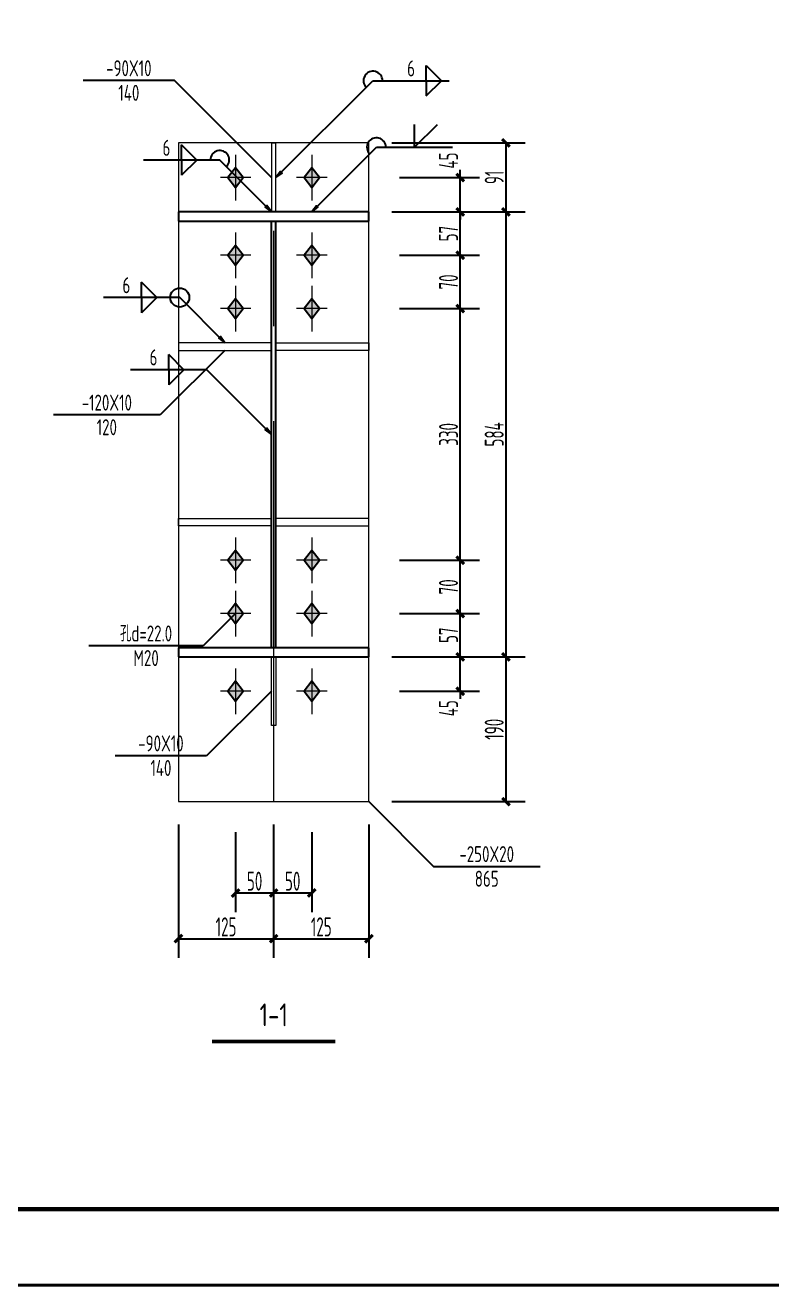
# Model space of a CAD drawing. Extents: x 447413 to 2975780, y -1432727 to 1301644.
# Drawn here: x 2632363 to 2642162, y -1070402 to -1053836 of the extents above; entities that cross this region are included whole.
import ezdxf
from ezdxf.enums import TextEntityAlignment as Align

# ---------------------------------------------------------------- set-up
doc = ezdxf.new("R2010")
doc.units = 0
doc.header["$LTSCALE"] = 1000
doc.header["$MEASUREMENT"] = 0
doc.linetypes.add('线型6', pattern=[8.75, 5, -1.25, 1.25, -1.25])
for name, color, linetype in [('10', 7, 'Continuous'), ('图框', 253, 'Continuous'), ('尺寸标注', 253, 'Continuous'), ('焊缝标注', 253, 'Continuous'), ('螺栓孔标注', 253, 'Continuous'), ('钢板标注', 253, 'Continuous')]:
    doc.layers.add(name, color=color, linetype=linetype)
doc.layers.add('20', color=2, linetype='Continuous', lineweight=18)
doc.styles.add('PkpmHz', font='Pkpmeng', dxfattribs={"width": 0.6, "bigfont": 'hztxt'})
doc.dimstyles.new('Pkpm_1.00', dxfattribs={"dimtxt": 250, "dimasz": 100, "dimexe": 250, "dimexo": 0.0625, "dimgap": 30, "dimtad": 1, "dimdec": 0, "dimrnd": 5, "dimzin": 0, "dimdsep": 46, "dimtxsty": 'PkpmHz', "dimblk1": 'ARCHTICK', "dimblk2": 'ARCHTICK', "dimsah": 1, "dimcen": 0.09, "dimadec": 0, "dimazin": 0, "dimtfac": 1, "dimtdec": 0, "dimtmove": 2, "dimatfit": 1, "dimfxl": 0, "dimtolj": 1, "dimtzin": 0, "dimarcsym": 0})

# ---------------------------------------------------------------- blocks, each defined once
blk = doc.blocks.new('A$C6B0021A6')
at = {"layer": '图框', "color": 2, "const_width": 40, "elevation": -84000}
blk.add_lwpolyline([(20, 84120), (118920, 84120), (118920, 20), (20, 20)], close=True, dxfattribs=at)
at = {"layer": '图框', "color": 153, "const_width": 58, "elevation": -84000}
blk.add_lwpolyline([(111420, 1020), (2520, 1020), (2520, 83120), (111420, 83120)], close=True, dxfattribs=at)
blk = doc.blocks.new('_ArchTick')
at = {"color": 0, "linetype": 'ByBlock', "const_width": 0.4}
blk.add_lwpolyline([(-0.5, -0.5), (0.5, 0.5)], dxfattribs=at)
blk = doc.blocks.new('*D957')
at = {"layer": 'Defpoints', "color": 0, "linetype": 'Continuous', "transparency": 16777216}
for p in [(2636874, -1055837), (2638074, -1055837), (2636874, -1056287)]:
    blk.add_point(p, dxfattribs=at)
at = {"layer": '尺寸标注', "color": 0, "linetype": 'Continuous', "lineweight": -2, "transparency": 16777216}
for p, q in [((2638074, -1055837), (2638074, -1055737)), ((2637274, -1055837), (2638324, -1055837)), ((2638074, -1056287), (2638074, -1055837)), ((2637274, -1056287), (2638324, -1056287)), ((2638074, -1056287), (2638074, -1056387))]:
    blk.add_line(p, q, dxfattribs=at)
at = {"layer": '尺寸标注', "color": 0, "linetype": 'Continuous', "lineweight": -2, "transparency": 16777216, "xscale": 100, "yscale": 100, "zscale": 100}
for p, rotation in [((2638074, -1055837), 270), ((2638074, -1056287), 90)]:
    blk.add_blockref('_ArchTick', p, dxfattribs=dict(at, rotation=rotation))
at = {"layer": '尺寸标注', "color": 0, "linetype": 'Continuous', "transparency": 16777216, "insert": (2637919, -1055613), "char_height": 250, "attachment_point": 5, "rotation": 90, "style": 'PkpmHz'}
blk.add_mtext('\\A1;45', dxfattribs=at)
blk = doc.blocks.new('*D958')
at = {"layer": 'Defpoints', "color": 0, "linetype": 'Continuous', "transparency": 16777216}
for p in [(2636874, -1056287), (2638074, -1056287), (2636874, -1056857)]:
    blk.add_point(p, dxfattribs=at)
at = {"layer": '尺寸标注', "color": 0, "linetype": 'Continuous', "lineweight": -2, "transparency": 16777216}
for p, q in [((2637274, -1056287), (2638324, -1056287)), ((2638074, -1056857), (2638074, -1056287)), ((2637274, -1056857), (2638324, -1056857))]:
    blk.add_line(p, q, dxfattribs=at)
at = {"layer": '尺寸标注', "color": 0, "linetype": 'Continuous', "lineweight": -2, "transparency": 16777216, "xscale": 100, "yscale": 100, "zscale": 100}
for p, rotation in [((2638074, -1056287), 90), ((2638074, -1056857), 270)]:
    blk.add_blockref('_ArchTick', p, dxfattribs=dict(at, rotation=rotation))
at = {"layer": '尺寸标注', "color": 0, "linetype": 'Continuous', "transparency": 16777216, "insert": (2637919, -1056572), "char_height": 250, "attachment_point": 5, "rotation": 90, "style": 'PkpmHz'}
blk.add_mtext('\\A1;57', dxfattribs=at)
blk = doc.blocks.new('*D959')
at = {"layer": 'Defpoints', "color": 0, "linetype": 'Continuous', "transparency": 16777216}
for p in [(2636874, -1056857), (2638074, -1056857), (2636874, -1057557)]:
    blk.add_point(p, dxfattribs=at)
at = {"layer": '尺寸标注', "color": 0, "linetype": 'Continuous', "lineweight": -2, "transparency": 16777216}
for p, q in [((2637274, -1056857), (2638324, -1056857)), ((2638074, -1057557), (2638074, -1056857)), ((2637274, -1057557), (2638324, -1057557))]:
    blk.add_line(p, q, dxfattribs=at)
at = {"layer": '尺寸标注', "color": 0, "linetype": 'Continuous', "lineweight": -2, "transparency": 16777216, "xscale": 100, "yscale": 100, "zscale": 100}
for p, rotation in [((2638074, -1056857), 90), ((2638074, -1057557), 270)]:
    blk.add_blockref('_ArchTick', p, dxfattribs=dict(at, rotation=rotation))
at = {"layer": '尺寸标注', "color": 0, "linetype": 'Continuous', "transparency": 16777216, "insert": (2637919, -1057207), "char_height": 250, "attachment_point": 5, "rotation": 90, "style": 'PkpmHz'}
blk.add_mtext('\\A1;70', dxfattribs=at)
blk = doc.blocks.new('*D960')
at = {"layer": 'Defpoints', "color": 0, "linetype": 'Continuous', "transparency": 16777216}
for p in [(2636874, -1062131), (2638074, -1062131), (2636874, -1062581)]:
    blk.add_point(p, dxfattribs=at)
at = {"layer": '尺寸标注', "color": 0, "linetype": 'Continuous', "lineweight": -2, "transparency": 16777216}
for p, q in [((2638074, -1062131), (2638074, -1062031)), ((2637274, -1062131), (2638324, -1062131)), ((2638074, -1062581), (2638074, -1062131)), ((2637274, -1062581), (2638324, -1062581)), ((2638074, -1062581), (2638074, -1062681))]:
    blk.add_line(p, q, dxfattribs=at)
at = {"layer": '尺寸标注', "color": 0, "linetype": 'Continuous', "lineweight": -2, "transparency": 16777216, "xscale": 100, "yscale": 100, "zscale": 100}
for p, rotation in [((2638074, -1062131), 270), ((2638074, -1062581), 90)]:
    blk.add_blockref('_ArchTick', p, dxfattribs=dict(at, rotation=rotation))
at = {"layer": '尺寸标注', "color": 0, "linetype": 'Continuous', "transparency": 16777216, "insert": (2637919, -1062805), "char_height": 250, "attachment_point": 5, "rotation": 90, "style": 'PkpmHz'}
blk.add_mtext('\\A1;45', dxfattribs=at)
blk = doc.blocks.new('*D961')
at = {"layer": 'Defpoints', "color": 0, "linetype": 'Continuous', "transparency": 16777216}
for p in [(2636874, -1061561), (2638074, -1061561), (2636874, -1062131)]:
    blk.add_point(p, dxfattribs=at)
at = {"layer": '尺寸标注', "color": 0, "linetype": 'Continuous', "lineweight": -2, "transparency": 16777216}
for p, q in [((2637274, -1061561), (2638324, -1061561)), ((2638074, -1062131), (2638074, -1061561)), ((2637274, -1062131), (2638324, -1062131))]:
    blk.add_line(p, q, dxfattribs=at)
at = {"layer": '尺寸标注', "color": 0, "linetype": 'Continuous', "lineweight": -2, "transparency": 16777216, "xscale": 100, "yscale": 100, "zscale": 100}
for p, rotation in [((2638074, -1061561), 90), ((2638074, -1062131), 270)]:
    blk.add_blockref('_ArchTick', p, dxfattribs=dict(at, rotation=rotation))
at = {"layer": '尺寸标注', "color": 0, "linetype": 'Continuous', "transparency": 16777216, "insert": (2637919, -1061846), "char_height": 250, "attachment_point": 5, "rotation": 90, "style": 'PkpmHz'}
blk.add_mtext('\\A1;57', dxfattribs=at)
blk = doc.blocks.new('*D962')
at = {"layer": 'Defpoints', "color": 0, "linetype": 'Continuous', "transparency": 16777216}
for p in [(2636874, -1060861), (2638074, -1060861), (2636874, -1061561)]:
    blk.add_point(p, dxfattribs=at)
at = {"layer": '尺寸标注', "color": 0, "linetype": 'Continuous', "lineweight": -2, "transparency": 16777216}
for p, q in [((2637274, -1060861), (2638324, -1060861)), ((2638074, -1061561), (2638074, -1060861)), ((2637274, -1061561), (2638324, -1061561))]:
    blk.add_line(p, q, dxfattribs=at)
at = {"layer": '尺寸标注', "color": 0, "linetype": 'Continuous', "lineweight": -2, "transparency": 16777216, "xscale": 100, "yscale": 100, "zscale": 100}
for p, rotation in [((2638074, -1060861), 90), ((2638074, -1061561), 270)]:
    blk.add_blockref('_ArchTick', p, dxfattribs=dict(at, rotation=rotation))
at = {"layer": '尺寸标注', "color": 0, "linetype": 'Continuous', "transparency": 16777216, "insert": (2637919, -1061211), "char_height": 250, "attachment_point": 5, "rotation": 90, "style": 'PkpmHz'}
blk.add_mtext('\\A1;70', dxfattribs=at)
blk = doc.blocks.new('*D963')
at = {"layer": 'Defpoints', "color": 0, "linetype": 'Continuous', "transparency": 16777216}
for p in [(2636874, -1057557), (2638074, -1057557), (2636874, -1060861)]:
    blk.add_point(p, dxfattribs=at)
at = {"layer": '尺寸标注', "color": 0, "linetype": 'Continuous', "lineweight": -2, "transparency": 16777216}
for p, q in [((2637274, -1057557), (2638324, -1057557)), ((2638074, -1060861), (2638074, -1057557)), ((2637274, -1060861), (2638324, -1060861))]:
    blk.add_line(p, q, dxfattribs=at)
at = {"layer": '尺寸标注', "color": 0, "linetype": 'Continuous', "lineweight": -2, "transparency": 16777216, "xscale": 100, "yscale": 100, "zscale": 100}
for p, rotation in [((2638074, -1057557), 90), ((2638074, -1060861), 270)]:
    blk.add_blockref('_ArchTick', p, dxfattribs=dict(at, rotation=rotation))
at = {"layer": '尺寸标注', "color": 0, "linetype": 'Continuous', "transparency": 16777216, "insert": (2637919, -1059209), "char_height": 250, "attachment_point": 5, "rotation": 90, "style": 'PkpmHz'}
blk.add_mtext('\\A1;330', dxfattribs=at)
blk = doc.blocks.new('*D964')
at = {"layer": 'Defpoints', "color": 0, "linetype": 'Continuous', "transparency": 16777216}
for p in [(2635124, -1064031), (2635624, -1064031), (2635624, -1065231)]:
    blk.add_point(p, dxfattribs=at)
at = {"layer": '尺寸标注', "color": 0, "linetype": 'Continuous', "lineweight": -2, "transparency": 16777216}
for p, q in [((2635124, -1064431), (2635124, -1065481)), ((2635624, -1064431), (2635624, -1065481)), ((2635124, -1065231), (2635624, -1065231))]:
    blk.add_line(p, q, dxfattribs=at)
at = {"layer": '尺寸标注', "color": 0, "linetype": 'Continuous', "lineweight": -2, "transparency": 16777216, "xscale": 100, "yscale": 100, "zscale": 100, "rotation": 180}
blk.add_blockref('_ArchTick', (2635124, -1065231), dxfattribs=at)
at = {"layer": '尺寸标注', "color": 0, "linetype": 'Continuous', "lineweight": -2, "transparency": 16777216, "xscale": 100, "yscale": 100, "zscale": 100}
blk.add_blockref('_ArchTick', (2635624, -1065231), dxfattribs=at)
at = {"layer": '尺寸标注', "color": 0, "linetype": 'Continuous', "transparency": 16777216, "insert": (2635374, -1065076), "char_height": 250, "attachment_point": 5, "style": 'PkpmHz'}
blk.add_mtext('\\A1;50', dxfattribs=at)
blk = doc.blocks.new('*D965')
at = {"layer": 'Defpoints', "color": 0, "linetype": 'Continuous', "transparency": 16777216}
for p in [(2635624, -1064031), (2636124, -1064031), (2636124, -1065231)]:
    blk.add_point(p, dxfattribs=at)
at = {"layer": '尺寸标注', "color": 0, "linetype": 'Continuous', "lineweight": -2, "transparency": 16777216}
for p, q in [((2635624, -1064431), (2635624, -1065481)), ((2636124, -1064431), (2636124, -1065481)), ((2635624, -1065231), (2636124, -1065231))]:
    blk.add_line(p, q, dxfattribs=at)
at = {"layer": '尺寸标注', "color": 0, "linetype": 'Continuous', "lineweight": -2, "transparency": 16777216, "xscale": 100, "yscale": 100, "zscale": 100, "rotation": 180}
blk.add_blockref('_ArchTick', (2635624, -1065231), dxfattribs=at)
at = {"layer": '尺寸标注', "color": 0, "linetype": 'Continuous', "lineweight": -2, "transparency": 16777216, "xscale": 100, "yscale": 100, "zscale": 100}
blk.add_blockref('_ArchTick', (2636124, -1065231), dxfattribs=at)
at = {"layer": '尺寸标注', "color": 0, "linetype": 'Continuous', "transparency": 16777216, "insert": (2635874, -1065076), "char_height": 250, "attachment_point": 5, "style": 'PkpmHz'}
blk.add_mtext('\\A1;50', dxfattribs=at)
blk = doc.blocks.new('*D966')
at = {"layer": 'Defpoints', "color": 0, "linetype": 'Continuous', "transparency": 16777216}
for p in [(2634374, -1064031), (2635624, -1064031), (2635624, -1065831)]:
    blk.add_point(p, dxfattribs=at)
at = {"layer": '尺寸标注', "color": 0, "linetype": 'Continuous', "lineweight": -2, "transparency": 16777216}
for p, q in [((2634374, -1064331), (2634374, -1066081)), ((2635624, -1064331), (2635624, -1066081)), ((2634374, -1065831), (2635624, -1065831))]:
    blk.add_line(p, q, dxfattribs=at)
at = {"layer": '尺寸标注', "color": 0, "linetype": 'Continuous', "lineweight": -2, "transparency": 16777216, "xscale": 100, "yscale": 100, "zscale": 100, "rotation": 180}
blk.add_blockref('_ArchTick', (2634374, -1065831), dxfattribs=at)
at = {"layer": '尺寸标注', "color": 0, "linetype": 'Continuous', "lineweight": -2, "transparency": 16777216, "xscale": 100, "yscale": 100, "zscale": 100}
blk.add_blockref('_ArchTick', (2635624, -1065831), dxfattribs=at)
at = {"layer": '尺寸标注', "color": 0, "linetype": 'Continuous', "transparency": 16777216, "insert": (2634999, -1065676), "char_height": 250, "attachment_point": 5, "style": 'PkpmHz'}
blk.add_mtext('\\A1;125', dxfattribs=at)
blk = doc.blocks.new('*D967')
at = {"layer": 'Defpoints', "color": 0, "linetype": 'Continuous', "transparency": 16777216}
for p in [(2635624, -1064031), (2636874, -1064031), (2636874, -1065831)]:
    blk.add_point(p, dxfattribs=at)
at = {"layer": '尺寸标注', "color": 0, "linetype": 'Continuous', "lineweight": -2, "transparency": 16777216}
for p, q in [((2635624, -1064331), (2635624, -1066081)), ((2636874, -1064331), (2636874, -1066081)), ((2635624, -1065831), (2636874, -1065831))]:
    blk.add_line(p, q, dxfattribs=at)
at = {"layer": '尺寸标注', "color": 0, "linetype": 'Continuous', "lineweight": -2, "transparency": 16777216, "xscale": 100, "yscale": 100, "zscale": 100, "rotation": 180}
blk.add_blockref('_ArchTick', (2635624, -1065831), dxfattribs=at)
at = {"layer": '尺寸标注', "color": 0, "linetype": 'Continuous', "lineweight": -2, "transparency": 16777216, "xscale": 100, "yscale": 100, "zscale": 100}
blk.add_blockref('_ArchTick', (2636874, -1065831), dxfattribs=at)
at = {"layer": '尺寸标注', "color": 0, "linetype": 'Continuous', "transparency": 16777216, "insert": (2636249, -1065676), "char_height": 250, "attachment_point": 5, "style": 'PkpmHz'}
blk.add_mtext('\\A1;125', dxfattribs=at)
blk = doc.blocks.new('*D968')
at = {"layer": 'Defpoints', "color": 0, "linetype": 'Continuous', "transparency": 16777216}
for p in [(2636874, -1062131), (2638674, -1062131), (2636874, -1064031)]:
    blk.add_point(p, dxfattribs=at)
at = {"layer": '尺寸标注', "color": 0, "linetype": 'Continuous', "lineweight": -2, "transparency": 16777216}
for p, q in [((2637174, -1062131), (2638924, -1062131)), ((2638674, -1064031), (2638674, -1062131)), ((2637174, -1064031), (2638924, -1064031))]:
    blk.add_line(p, q, dxfattribs=at)
at = {"layer": '尺寸标注', "color": 0, "linetype": 'Continuous', "lineweight": -2, "transparency": 16777216, "xscale": 100, "yscale": 100, "zscale": 100}
for p, rotation in [((2638674, -1062131), 90), ((2638674, -1064031), 270)]:
    blk.add_blockref('_ArchTick', p, dxfattribs=dict(at, rotation=rotation))
at = {"layer": '尺寸标注', "color": 0, "linetype": 'Continuous', "transparency": 16777216, "insert": (2638519, -1063081), "char_height": 250, "attachment_point": 5, "rotation": 90, "style": 'PkpmHz'}
blk.add_mtext('\\A1;190', dxfattribs=at)
blk = doc.blocks.new('*D969')
at = {"layer": 'Defpoints', "color": 0, "linetype": 'Continuous', "transparency": 16777216}
for p in [(2636874, -1056287), (2638674, -1056287), (2636874, -1062131)]:
    blk.add_point(p, dxfattribs=at)
at = {"layer": '尺寸标注', "color": 0, "linetype": 'Continuous', "lineweight": -2, "transparency": 16777216}
for p, q in [((2637174, -1056287), (2638924, -1056287)), ((2638674, -1062131), (2638674, -1056287)), ((2637174, -1062131), (2638924, -1062131))]:
    blk.add_line(p, q, dxfattribs=at)
at = {"layer": '尺寸标注', "color": 0, "linetype": 'Continuous', "lineweight": -2, "transparency": 16777216, "xscale": 100, "yscale": 100, "zscale": 100}
for p, rotation in [((2638674, -1056287), 90), ((2638674, -1062131), 270)]:
    blk.add_blockref('_ArchTick', p, dxfattribs=dict(at, rotation=rotation))
at = {"layer": '尺寸标注', "color": 0, "linetype": 'Continuous', "transparency": 16777216, "insert": (2638519, -1059209), "char_height": 250, "attachment_point": 5, "rotation": 90, "style": 'PkpmHz'}
blk.add_mtext('\\A1;584', dxfattribs=at)
blk = doc.blocks.new('*D970')
at = {"layer": 'Defpoints', "color": 0, "linetype": 'Continuous', "transparency": 16777216}
for p in [(2636874, -1055381), (2638674, -1055381), (2636874, -1056287)]:
    blk.add_point(p, dxfattribs=at)
at = {"layer": '尺寸标注', "color": 0, "linetype": 'Continuous', "lineweight": -2, "transparency": 16777216}
for p, q in [((2637174, -1055381), (2638924, -1055381)), ((2638674, -1056287), (2638674, -1055381)), ((2637174, -1056287), (2638924, -1056287))]:
    blk.add_line(p, q, dxfattribs=at)
at = {"layer": '尺寸标注', "color": 0, "linetype": 'Continuous', "lineweight": -2, "transparency": 16777216, "xscale": 100, "yscale": 100, "zscale": 100}
for p, rotation in [((2638674, -1055381), 90), ((2638674, -1056287), 270)]:
    blk.add_blockref('_ArchTick', p, dxfattribs=dict(at, rotation=rotation))
at = {"layer": '尺寸标注', "color": 0, "linetype": 'Continuous', "transparency": 16777216, "insert": (2638519, -1055834), "char_height": 250, "attachment_point": 5, "rotation": 90, "style": 'PkpmHz'}
blk.add_mtext('\\A1;91', dxfattribs=at)

msp = doc.modelspace()

# ---------------------------------------------------------------- hatches: boundary and pattern name
at = {"layer": '10'}
for points in [[(2635124.5, -1055706.8), (2635024.5, -1055836.8), (2635124.5, -1055966.8), (2635224.5, -1055836.8)], [(2636124.5, -1055706.8), (2636024.5, -1055836.8), (2636124.5, -1055966.8), (2636224.5, -1055836.8)], [(2635124.5, -1056726.8), (2635024.5, -1056856.8), (2635124.5, -1056986.8), (2635224.5, -1056856.8)], [(2636124.5, -1056726.8), (2636024.5, -1056856.8), (2636124.5, -1056986.8), (2636224.5, -1056856.8)], [(2635124.5, -1057426.8), (2635024.5, -1057556.8), (2635124.5, -1057686.8), (2635224.5, -1057556.8)], [(2636124.5, -1057426.8), (2636024.5, -1057556.8), (2636124.5, -1057686.8), (2636224.5, -1057556.8)], [(2635124.5, -1060731.5), (2635024.5, -1060861.5), (2635124.5, -1060991.5), (2635224.5, -1060861.5)], [(2636124.5, -1060731.5), (2636024.5, -1060861.5), (2636124.5, -1060991.5), (2636224.5, -1060861.5)], [(2635124.5, -1061431.5), (2635024.5, -1061561.5), (2635124.5, -1061691.5), (2635224.5, -1061561.5)], [(2636124.5, -1061431.5), (2636024.5, -1061561.5), (2636124.5, -1061691.5), (2636224.5, -1061561.5)], [(2635124.5, -1062451.5), (2635024.5, -1062581.5), (2635124.5, -1062711.5), (2635224.5, -1062581.5)], [(2636124.5, -1062451.5), (2636024.5, -1062581.5), (2636124.5, -1062711.5), (2636224.5, -1062581.5)]]:
    msp.add_hatch(color=1, dxfattribs=at).paths.add_polyline_path(points)
at = {"layer": '焊缝标注'}
for points in [[(2635654.5, -1055836.8), (2635735.8, -1055776.7), (2635714.6, -1055755.5)], [(2635594.5, -1056286.8), (2635534.5, -1056205.4), (2635513.2, -1056226.6)], [(2636124.5, -1056286.8), (2636205.8, -1056226.7), (2636184.6, -1056205.5)], [(2634984.5, -1058006.8), (2634924.5, -1057925.4), (2634903.2, -1057946.6)], [(2635594.5, -1059209.1), (2635534.5, -1059127.7), (2635513.2, -1059148.9)]]:
    msp.add_hatch(color=256, dxfattribs=at).paths.add_polyline_path(points)

# ---------------------------------------------------------------- linework, layer by layer
at = {"layer": '10', "linetype": '线型6', "lineweight": 18}
msp.add_line((2635624.5, -1064036.5, 126000), (2635624.5, -1055376.5, 126000), dxfattribs=at)
at = {"layer": '10', "color": 9, "lineweight": 18}
for p, q in [((2635124.5, -1055536.8, 126000), (2635124.5, -1056136.8, 126000)), ((2636124.5, -1055536.8, 126000), (2636124.5, -1056136.8, 126000)), ((2635324.5, -1055836.8, 126000), (2634924.5, -1055836.8, 126000)), ((2636324.5, -1055836.8, 126000), (2635924.5, -1055836.8, 126000)), ((2635124.5, -1056556.8, 126000), (2635124.5, -1057156.8, 126000)), ((2636124.5, -1056556.8, 126000), (2636124.5, -1057156.8, 126000)), ((2635324.5, -1056856.8, 126000), (2634924.5, -1056856.8, 126000)), ((2636324.5, -1056856.8, 126000), (2635924.5, -1056856.8, 126000)), ((2635124.5, -1057256.8, 126000), (2635124.5, -1057856.8, 126000)), ((2636124.5, -1057256.8, 126000), (2636124.5, -1057856.8, 126000)), ((2635324.5, -1057556.8, 126000), (2634924.5, -1057556.8, 126000)), ((2636324.5, -1057556.8, 126000), (2635924.5, -1057556.8, 126000)), ((2635124.5, -1060561.5, 126000), (2635124.5, -1061161.5, 126000)), ((2636124.5, -1060561.5, 126000), (2636124.5, -1061161.5, 126000)), ((2635324.5, -1060861.5, 126000), (2634924.5, -1060861.5, 126000)), ((2636324.5, -1060861.5, 126000), (2635924.5, -1060861.5, 126000)), ((2635124.5, -1061261.5, 126000), (2635124.5, -1061861.5, 126000)), ((2636124.5, -1061261.5, 126000), (2636124.5, -1061861.5, 126000)), ((2635324.5, -1061561.5, 126000), (2634924.5, -1061561.5, 126000)), ((2636324.5, -1061561.5, 126000), (2635924.5, -1061561.5, 126000)), ((2635124.5, -1062281.5, 126000), (2635124.5, -1062881.5, 126000)), ((2636124.5, -1062281.5, 126000), (2636124.5, -1062881.5, 126000)), ((2635324.5, -1062581.5, 126000), (2634924.5, -1062581.5, 126000)), ((2636324.5, -1062581.5, 126000), (2635924.5, -1062581.5, 126000))]:
    msp.add_line(p, q, dxfattribs=at)
at = {"layer": '10', "color": 3}
for p, q in [((2636874.5, -1056286.8, 126000), (2634374.5, -1056286.8, 126000)), ((2634374.5, -1056286.8, 126000), (2634374.5, -1056406.8, 126000)), ((2634374.5, -1056406.8, 126000), (2636874.5, -1056406.8, 126000)), ((2635594.5, -1062011.5, 126000), (2635594.5, -1056406.8, 126000)), ((2635654.5, -1062011.5, 126000), (2635654.5, -1056406.8, 126000)), ((2636874.5, -1056406.8, 126000), (2636874.5, -1056286.8, 126000)), ((2636874.5, -1062011.5, 126000), (2634374.5, -1062011.5, 126000)), ((2634374.5, -1062011.5, 126000), (2634374.5, -1062131.5, 126000)), ((2636874.5, -1062131.5, 126000), (2636874.5, -1062011.5, 126000)), ((2634374.5, -1062131.5, 126000), (2636874.5, -1062131.5, 126000))]:
    msp.add_line(p, q, dxfattribs=at)
at = {"layer": '10', "color": 1, "linetype": 'Continuous', "elevation": 126000}
for points in [[(2635124.5, -1055706.8), (2635024.5, -1055836.8), (2635124.5, -1055966.8), (2635224.5, -1055836.8)], [(2636124.5, -1055706.8), (2636024.5, -1055836.8), (2636124.5, -1055966.8), (2636224.5, -1055836.8)], [(2635124.5, -1056726.8), (2635024.5, -1056856.8), (2635124.5, -1056986.8), (2635224.5, -1056856.8)], [(2636124.5, -1056726.8), (2636024.5, -1056856.8), (2636124.5, -1056986.8), (2636224.5, -1056856.8)], [(2635124.5, -1057426.8), (2635024.5, -1057556.8), (2635124.5, -1057686.8), (2635224.5, -1057556.8)], [(2636124.5, -1057426.8), (2636024.5, -1057556.8), (2636124.5, -1057686.8), (2636224.5, -1057556.8)], [(2635124.5, -1060731.5), (2635024.5, -1060861.5), (2635124.5, -1060991.5), (2635224.5, -1060861.5)], [(2636124.5, -1060731.5), (2636024.5, -1060861.5), (2636124.5, -1060991.5), (2636224.5, -1060861.5)], [(2635124.5, -1061431.5), (2635024.5, -1061561.5), (2635124.5, -1061691.5), (2635224.5, -1061561.5)], [(2636124.5, -1061431.5), (2636024.5, -1061561.5), (2636124.5, -1061691.5), (2636224.5, -1061561.5)], [(2635124.5, -1062451.5), (2635024.5, -1062581.5), (2635124.5, -1062711.5), (2635224.5, -1062581.5)], [(2636124.5, -1062451.5), (2636024.5, -1062581.5), (2636124.5, -1062711.5), (2636224.5, -1062581.5)]]:
    msp.add_lwpolyline(points, close=True, dxfattribs=at)
at = {"layer": '10', "const_width": 50, "elevation": 126000}
msp.add_lwpolyline([(2634814.5, -1067181.5), (2636434.5, -1067181.5)], dxfattribs=at)
at = {"layer": '20'}
for p, q in [((2636874.5, -1055381.5, 126000), (2634374.5, -1055381.5, 126000)), ((2634374.5, -1055381.5, 126000), (2634374.5, -1064031.5, 126000)), ((2635654.5, -1055386.8, 126000), (2635594.5, -1055386.8, 126000)), ((2635594.5, -1055386.8, 126000), (2635594.5, -1056286.8, 126000)), ((2635654.5, -1056286.8, 126000), (2635654.5, -1055386.8, 126000)), ((2636874.5, -1064031.5, 126000), (2636874.5, -1055381.5, 126000)), ((2635594.5, -1056286.8, 126000), (2635654.5, -1056286.8, 126000)), ((2635594.5, -1058006.8, 126000), (2634374.5, -1058006.8, 126000)), ((2634374.5, -1058006.8, 126000), (2634374.5, -1058106.8, 126000)), ((2635594.5, -1058106.8, 126000), (2635594.5, -1058006.8, 126000)), ((2635654.5, -1058006.8, 126000), (2636874.5, -1058006.8, 126000)), ((2635654.5, -1058106.8, 126000), (2635654.5, -1058006.8, 126000)), ((2636874.5, -1058006.8, 126000), (2636874.5, -1058106.8, 126000)), ((2634374.5, -1058106.8, 126000), (2635594.5, -1058106.8, 126000)), ((2636874.5, -1058106.8, 126000), (2635654.5, -1058106.8, 126000)), ((2634374.5, -1060411.5, 126000), (2634374.5, -1060311.5, 126000)), ((2634374.5, -1060311.5, 126000), (2635594.5, -1060311.5, 126000)), ((2635594.5, -1060311.5, 126000), (2635594.5, -1060411.5, 126000)), ((2636874.5, -1060311.5, 126000), (2635654.5, -1060311.5, 126000)), ((2635654.5, -1060311.5, 126000), (2635654.5, -1060411.5, 126000)), ((2636874.5, -1060411.5, 126000), (2636874.5, -1060311.5, 126000)), ((2635594.5, -1060411.5, 126000), (2634374.5, -1060411.5, 126000)), ((2635654.5, -1060411.5, 126000), (2636874.5, -1060411.5, 126000)), ((2635594.5, -1062131.5, 126000), (2635654.5, -1062131.5, 126000)), ((2635594.5, -1063031.5, 126000), (2635594.5, -1062131.5, 126000)), ((2635654.5, -1062131.5, 126000), (2635654.5, -1063031.5, 126000)), ((2635654.5, -1063031.5, 126000), (2635594.5, -1063031.5, 126000)), ((2634374.5, -1064031.5, 126000), (2636874.5, -1064031.5, 126000))]:
    msp.add_line(p, q, dxfattribs=at)
at = {"layer": '焊缝标注'}
for p, q in [((2637627.8, -1054364.5, 126000), (2637827.8, -1054564.5, 126000)), ((2637627.8, -1054564.5, 126000), (2637627.8, -1054364.5, 126000)), ((2635654.5, -1055836.8, 126000), (2636927.8, -1054564.5, 126000)), ((2636927.8, -1054564.5, 126000), (2637927.8, -1054564.5, 126000)), ((2637627.8, -1054764.5, 126000), (2637827.8, -1054564.5, 126000)), ((2637627.8, -1054564.5, 126000), (2637627.8, -1054764.5, 126000)), ((2637473.3, -1055438.6, 126000), (2637473.3, -1055138.6, 126000)), ((2637473.3, -1055438.6, 126000), (2637773.3, -1055138.6, 126000)), ((2634616.5, -1055607.1, 126000), (2634416.5, -1055407.1, 126000)), ((2634416.5, -1055607.1, 126000), (2634416.5, -1055407.1, 126000)), ((2636124.5, -1056286.8, 126000), (2636973.3, -1055438.6, 126000)), ((2636973.3, -1055438.6, 126000), (2637973.3, -1055438.6, 126000)), ((2634916.5, -1055607.1, 126000), (2633916.5, -1055607.1, 126000)), ((2634616.5, -1055607.1, 126000), (2634416.5, -1055807.1, 126000)), ((2634416.5, -1055607.1, 126000), (2634416.5, -1055807.1, 126000)), ((2635594.5, -1056286.8, 126000), (2634916.5, -1055607.1, 126000)), ((2634091.2, -1057412.1, 126000), (2633891.2, -1057212.1, 126000)), ((2633891.2, -1057412.1, 126000), (2633891.2, -1057212.1, 126000)), ((2634391.2, -1057412.1, 126000), (2633391.2, -1057412.1, 126000)), ((2634091.2, -1057412.1, 126000), (2633891.2, -1057612.1, 126000)), ((2633891.2, -1057412.1, 126000), (2633891.2, -1057612.1, 126000)), ((2634984.5, -1058006.8, 126000), (2634391.2, -1057412.1, 126000)), ((2634447, -1058359.6, 126000), (2634247, -1058159.6, 126000)), ((2634247, -1058359.6, 126000), (2634247, -1058159.6, 126000)), ((2634747, -1058359.6, 126000), (2633747, -1058359.6, 126000)), ((2634447, -1058359.6, 126000), (2634247, -1058559.6, 126000)), ((2634247, -1058359.6, 126000), (2634247, -1058559.6, 126000)), ((2635594.5, -1059209.1, 126000), (2634747, -1058359.6, 126000))]:
    msp.add_line(p, q, dxfattribs=at)
at = {"layer": '焊缝标注', "linetype": 'Continuous', "elevation": 126000}
for points in [[(2635654.5, -1055836.8), (2635735.8, -1055776.7), (2635714.6, -1055755.5)], [(2635594.5, -1056286.8), (2635534.5, -1056205.4), (2635513.2, -1056226.6)], [(2636124.5, -1056286.8), (2636205.8, -1056226.7), (2636184.6, -1056205.5)], [(2634984.5, -1058006.8), (2634924.5, -1057925.4), (2634903.2, -1057946.6)], [(2635594.5, -1059209.1), (2635534.5, -1059127.7), (2635513.2, -1059148.9)]]:
    msp.add_lwpolyline(points, close=True, dxfattribs=at)
at = {"layer": '焊缝标注'}
msp.add_circle((2634391.2, -1057412.1, 126000), 125, dxfattribs=at)
for centre, start, end in [((2636927.8, -1054564.5, 126000), 0, 224.97719), ((2636973.3, -1055438.6, 126000), 0, 224.97719), ((2634916.5, -1055607.1, 126000), 314.93158, 180)]:
    msp.add_arc(centre, 125, start, end, dxfattribs=at)
at = {"layer": '螺栓孔标注'}
for p, q in [((2635124.5, -1061561.5, 126000), (2634699.4, -1061984.9, 126000)), ((2634699.4, -1061984.9, 126000), (2633199.4, -1061984.9, 126000))]:
    msp.add_line(p, q, dxfattribs=at)
at = {"layer": '螺栓孔标注', "const_width": 0.1, "elevation": 126000}
msp.add_lwpolyline([(2635124.5, -1061561.5, 1), (2635124.4, -1061561.5, 1)], format="xyb", close=True, dxfattribs=at)
at = {"layer": '钢板标注'}
for p, q in [((2634323.2, -1054562.5, 126000), (2633123.2, -1054562.5, 126000)), ((2635594.5, -1055836.8, 126000), (2634323.2, -1054562.5, 126000)), ((2634984.5, -1058106.8, 126000), (2634134.3, -1058953.6, 126000)), ((2634134.3, -1058953.6, 126000), (2632734.3, -1058953.6, 126000)), ((2635594.5, -1062581.5, 126000), (2634744.3, -1063428.3, 126000)), ((2634744.3, -1063428.3, 126000), (2633544.3, -1063428.3, 126000)), ((2636874.5, -1064031.5, 126000), (2637720.6, -1064882.4, 126000)), ((2637720.6, -1064882.4, 126000), (2639120.6, -1064882.4, 126000))]:
    msp.add_line(p, q, dxfattribs=at)
at = {"layer": '钢板标注', "const_width": 0.1, "elevation": 126000}
for points in [[(2635594.5, -1055836.8, 1), (2635594.4, -1055836.8, 1)], [(2634984.5, -1058106.8, 1), (2634984.4, -1058106.8, 1)], [(2635594.5, -1062581.5, 1), (2635594.4, -1062581.5, 1)], [(2636874.5, -1064031.5, 1), (2636874.4, -1064031.5, 1)]]:
    msp.add_lwpolyline(points, format="xyb", close=True, dxfattribs=at)

# ---------------------------------------------------------------- block references
msp.add_blockref('A$C6B0021A6', (2617178.3, -1070402.1, 210000))

# ---------------------------------------------------------------- texts
at = {"layer": '10', "style": 'PkpmHz', "width": 0.77}
msp.add_text('1-1', height=300, dxfattribs=at).set_placement((2635624.5, -1066831.5, 126000), align=Align.MIDDLE_CENTER)
at = {"layer": '焊缝标注', "style": 'PkpmHz', "width": 0.71}
for p in [(2637427.8, -1054507.9, 126000), (2634216.5, -1055550.5, 126000), (2633691.2, -1057355.5, 126000), (2634047, -1058303, 126000)]:
    msp.add_text('6', height=210, dxfattribs=at).set_placement(p, align=Align.CENTER)
at = {"layer": '螺栓孔标注', "style": 'PkpmHz', "width": 0.71}
msp.add_text('孔d=22.0', height=210, dxfattribs=at).set_placement((2633949.4, -1061928.3, 126000), align=Align.CENTER)
msp.add_text('M20', height=210, dxfattribs=at).set_placement((2633949.4, -1062041.5, 126000), align=Align.TOP_CENTER)
at = {"layer": '钢板标注', "style": 'PkpmHz', "width": 0.71}
for s, p in [('-90X10', (2633723.2, -1054505.9, 126000)), ('-120X10', (2633434.3, -1058897, 126000)), ('-90X10', (2634144.3, -1063371.7, 126000)), ('-250X20', (2638420.6, -1064825.7, 126000))]:
    msp.add_text(s, height=210, dxfattribs=at).set_placement(p, align=Align.CENTER)
for s, p in [('140', (2633723.2, -1054619.1, 126000)), ('120', (2633434.3, -1059010.2, 126000)), ('140', (2634144.3, -1063484.9, 126000)), ('865', (2638420.6, -1064939, 126000))]:
    msp.add_text(s, height=210, dxfattribs=at).set_placement(p, align=Align.TOP_CENTER)

# ---------------------------------------------------------------- dimensions: what is measured, and where the dimension line sits
at = {"layer": '尺寸标注', "linetype": 'Continuous'}
for base, p1, p2, text, override, picture, middle in [((2638674.5, -1055381.5, 126000), (2636874.5, -1056286.8, 126000), (2636874.5, -1055381.5, 126000), '91', {"dimexo": 300, "dimtih": 0, "dimtoh": 0}, '*D970', (2638519.5, -1055834.1, 126000)), ((2638074.5, -1056286.8, 126000), (2636874.5, -1056856.8, 126000), (2636874.5, -1056286.8, 126000), '57', {"dimexo": 400, "dimtih": 0, "dimtoh": 0}, '*D958', (2637919.5, -1056571.8, 126000)), ((2638674.5, -1056286.8, 126000), (2636874.5, -1062131.5, 126000), (2636874.5, -1056286.8, 126000), '584', {"dimexo": 300, "dimtih": 0, "dimtoh": 0}, '*D969', (2638519.5, -1059209.1, 126000)), ((2638074.5, -1056856.8, 126000), (2636874.5, -1057556.8, 126000), (2636874.5, -1056856.8, 126000), '70', {"dimexo": 400, "dimtih": 0, "dimtoh": 0}, '*D959', (2637919.5, -1057206.8, 126000)), ((2638074.5, -1057556.8, 126000), (2636874.5, -1060861.5, 126000), (2636874.5, -1057556.8, 126000), '330', {"dimexo": 400, "dimtih": 0, "dimtoh": 0}, '*D963', (2637919.5, -1059209.1, 126000)), ((2638074.5, -1060861.5, 126000), (2636874.5, -1061561.5, 126000), (2636874.5, -1060861.5, 126000), '70', {"dimexo": 400, "dimtih": 0, "dimtoh": 0}, '*D962', (2637919.5, -1061211.5, 126000)), ((2638074.5, -1061561.5, 126000), (2636874.5, -1062131.5, 126000), (2636874.5, -1061561.5, 126000), '57', {"dimexo": 400, "dimtih": 0, "dimtoh": 0}, '*D961', (2637919.5, -1061846.5, 126000)), ((2638674.5, -1062131.5, 126000), (2636874.5, -1064031.5, 126000), (2636874.5, -1062131.5, 126000), '190', {"dimexo": 300, "dimtih": 0, "dimtoh": 0}, '*D968', (2638519.5, -1063081.5, 126000))]:
    dim = msp.add_linear_dim(base=base, p1=p1, p2=p2, angle=90, text=text, dimstyle='Pkpm_1.00', override=override, dxfattribs=at)
    dim.commit()
    dim.dimension.update_dxf_attribs({"geometry": picture, "text_midpoint": middle})
for base, p1, p2, picture, middle in [((2638074.5, -1055836.8, 126000), (2636874.5, -1056286.8, 126000), (2636874.5, -1055836.8, 126000), '*D957', (2637919.2, -1055613.2, 126000)), ((2638074.5, -1062131.5, 126000), (2636874.5, -1062581.5, 126000), (2636874.5, -1062131.5, 126000), '*D960', (2637919.2, -1062805.1, 126000))]:
    dim = msp.add_linear_dim(base=base, p1=p1, p2=p2, angle=90, text='45', dimstyle='Pkpm_1.00', override={"dimexo": 400, "dimtih": 0, "dimtoh": 0}, dxfattribs=at)
    dim.commit()
    dim.dimension.update_dxf_attribs({"geometry": picture, "text_midpoint": middle, "dimtype": 128})
for base, p1, p2, text, override, picture, middle in [((2635624.5, -1065831.5, 126000), (2634374.5, -1064031.5, 126000), (2635624.5, -1064031.5, 126000), '125', {"dimexo": 300, "dimtih": 0, "dimtoh": 0}, '*D966', (2634999.5, -1065676.5, 126000)), ((2635624.5, -1065231.5, 126000), (2635124.5, -1064031.5, 126000), (2635624.5, -1064031.5, 126000), '50', {"dimexo": 400, "dimtih": 0, "dimtoh": 0}, '*D964', (2635374.5, -1065076.5, 126000)), ((2636124.5, -1065231.5, 126000), (2635624.5, -1064031.5, 126000), (2636124.5, -1064031.5, 126000), '50', {"dimexo": 400, "dimtih": 0, "dimtoh": 0}, '*D965', (2635874.5, -1065076.5, 126000)), ((2636874.5, -1065831.5, 126000), (2635624.5, -1064031.5, 126000), (2636874.5, -1064031.5, 126000), '125', {"dimexo": 300, "dimtih": 0, "dimtoh": 0}, '*D967', (2636249.5, -1065676.5, 126000))]:
    dim = msp.add_linear_dim(base=base, p1=p1, p2=p2, text=text, dimstyle='Pkpm_1.00', override=override, dxfattribs=at)
    dim.commit()
    dim.dimension.update_dxf_attribs({"geometry": picture, "text_midpoint": middle})

doc.saveas('drawing.dxf')
